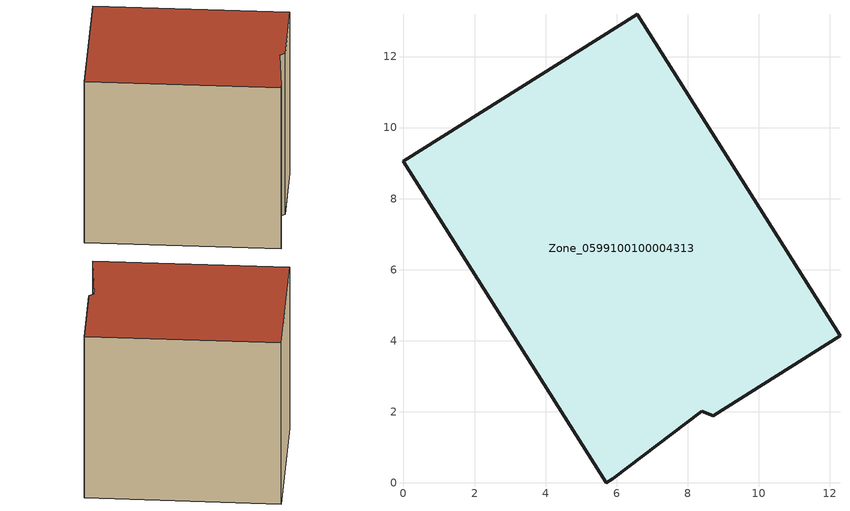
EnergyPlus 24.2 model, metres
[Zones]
Zone_0599100100004313
 floor ground (C_G): 0,9.05 6.58,13.2 12.28,4.14 8.71,1.89 8.4,2.01 5.89,0.12 5.7,0 z0
 wall outside (C_F): 6.58,13.2 0,9.05 5.7,0 5.89,0.12 8.4,2.01 8.71,1.89 12.28,4.14 6.58,13.2 z0:10.3
 roof outside (C_R): 5.89,0.12 8.4,2.01 8.71,1.89 12.28,4.14 6.58,13.2 0,9.05 5.7,0 z10.3
[BUILDING]
Pand.0599100100004313: North Axis=0; Terrain=City; Loads Convergence Tolerance Value=0.04; Temperature Convergence Tolerance Value=0.4; Solar Distribution=FullExterior; Maximum Number of Warmup Days=25; Minimum Number of Warmup Days=1
[Site:Location]
Rotterdam.The.Hague.AP_ZH_NLD Design_Conditions: Latitude=51.96; Longitude=4.45; Time Zone=1; Elevation=-4.5
[SITE:GROUNDTEMPERATURE:BUILDINGSURFACE]
18, 18, 18, 18, 18, 18, 18, 18, 18, 18, 18, 18
[MATERIAL] Thermal Absorptance=0.9; Solar Absorptance=0.7; Visible Absorptance=0.7
Name | Roughness | Thickness | Conductivity | Density | Specific Heat
G.TI.2006-2014 | MediumSmooth | 0.15 | 0.06 | 540 | 1210
F.TI.2006-2014 | Rough | 0.3 | 0.12 | 1920 | 840
R.TI.2006-2014 | MediumRough | 0.2 | 0.08 | 1500 | 1000
[CONSTRUCTION]
C_G: G.TI.2006-2014
C_F: F.TI.2006-2014
C_R: R.TI.2006-2014
[ZONE]
Zone_0599100100004313: Type=1; Multiplier=1; Ceiling Height=Autocalculate; Volume=Autocalculate; Floor Area=autocalculate; Part of Total Floor Area=Yes
[ZONEINFILTRATION:DESIGNFLOWRATE]
Infil_Zone_0599100100004313: Zone or ZoneList or Space or SpaceList=Zone_0599100100004313; Schedule=AlwaysOn; Design Flow Rate Calculation Method=Flow/Area; Flow Rate per Floor Area=0.0015; Constant Term Coefficient=1; Temperature Term Coefficient=0; Velocity Term Coefficient=0; Velocity Squared Term Coefficient=0
[HVACTEMPLATE:ZONE:IDEALLOADSAIRSYSTEM]
Zone_0599100100004313: Maximum Heating Supply Air Temperature=50; Minimum Cooling Supply Air Temperature=13; Maximum Heating Supply Air Humidity Ratio=0.0156; Minimum Cooling Supply Air Humidity Ratio=0.0077; Heating Limit=NoLimit; Cooling Limit=NoLimit; Dehumidification Control Type=ConstantSensibleHeatRatio; Cooling Sensible Heat Ratio=0.7; Dehumidification Setpoint=60; Humidification Control Type=None; Humidification Setpoint=30; Outdoor Air Method=None; Outdoor Air Flow Rate per Person=0.00944; Outdoor Air Flow Rate per Zone Floor Area=0; Outdoor Air Flow Rate per Zone=0; Demand Controlled Ventilation Type=None; Outdoor Air Economizer Type=NoEconomizer; Heat Recovery Type=None; Sensible Heat Recovery Effectiveness=0.7; Latent Heat Recovery Effectiveness=0.65
[ZONECONTROL:THERMOSTAT]
ThermostatControl_Zone_0599100100004313: Zone or ZoneList=Zone_0599100100004313; Control Type Schedule=DualSetpointControlType; Control 1=Thermostat_Zone_0599100100004313; Temperature Difference Between Cutout And Setpoint=0
[THERMOSTATSETPOINT:DUALSETPOINT]
Thermostat_Zone_0599100100004313: Heating Setpoint Temperature Schedule=HeatingSetpoint_Zone_0599100100004313; Cooling Setpoint Temperature Schedule=CoolingSetpoint_Zone_0599100100004313
[SCHEDULE:COMPACT]
HeatingSetpoint_Zone_0599100100004313: Through: 12/31, For: AllDays, Until: 24:00, 21
CoolingSetpoint_Zone_0599100100004313: Through: 12/31, For: AllDays, Until: 24:00, 24
DualSetpointControlType: Through: 12/31, For: AllDays, Until: 24:00, 4
AlwaysOn: Through: 12/31, For: AllDays, Until: 24:00, 1
